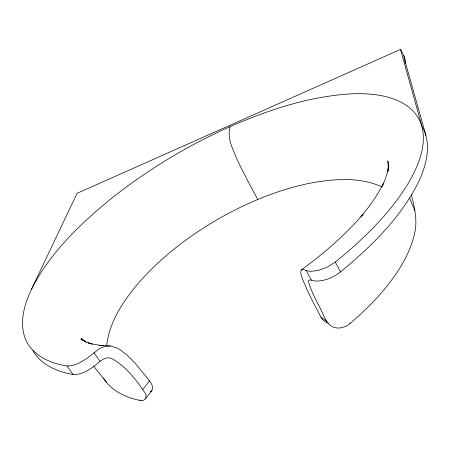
<?xml version="1.0" encoding="UTF-8"?>
<svg xmlns="http://www.w3.org/2000/svg" width="450" height="450" viewBox="0 0 450 450"><rect width="100%" height="100%" fill="white"/><g stroke="black" fill="none" stroke-linecap="round" stroke-linejoin="round"><path stroke-width="0.67" d="M388.378 169.701L387.877 160.903L388.603 165.713M388.418 169.644L388.581 165.499L387.827 171.292L388.851 166.596L387.338 172.924L384.998 179.724L382.061 186.368M106.734 345.561C109.204 321.863 123.227 301.303 138.111 283.477C160.583 257.608 188.162 236.548 217.688 219.347C245.981 203.158 276.424 190.316 308.379 183.527C332.46 178.937 358.864 176.344 381.797 186.862M404.348 59.152L404.094 56.256L400.5 49.41L77.074 193.326L31.275 289.699C24.474 304.223 19.569 321.154 24.654 336.983C30.634 354.769 49.657 363.403 66.977 365.957L72.135 365.647L78.446 363.448L86.76 358.571L99.349 348.705L104.732 346.365L110.362 345.977L116.46 347.766L119.756 349.549L126.951 355.022L135.118 363.189L149.569 380.874C151.937 383.698 154.738 389.891 150.097 391.933M411.328 194.445C414.405 207.129 417.774 220.365 414.574 233.404C412.459 243.242 408.521 252.579 403.746 261.405C390.279 285.396 371.031 305.601 350.218 323.359C344.976 327.994 336.488 329.968 330.491 325.609C324.18 320.124 322.464 311.096 318.049 304.239C314.899 297.709 311.558 291.223 309.262 284.327C306.141 277.076 312.424 281.098 316.204 281.07C325.063 281.109 333.624 277.312 340.515 271.912C370.912 246.819 400.123 218.458 418.112 182.891C426.364 165.617 432.321 143.933 421.903 126.219C412.808 97.251 377.286 92.616 351.248 93.87C309.099 96.311 268.464 109.862 230.023 126.636C228.398 133.144 229.275 139.972 231.649 146.183C238.584 164.751 248.513 182.008 257.704 199.513M405.394 63.647L405.461 61.02L404.168 58.219L425.891 135.203L425.244 135.467M382.078 186.356L383.518 183.268C377.499 195.311 369.602 206.291 360.984 216.602L363.049 214.206C344.97 235.344 323.736 253.558 301.309 269.927L300.724 272.07L300.943 273.864L302.484 279.056L307.772 291.324L313.436 302.833L321.812 318.684L324.703 321.564L328.269 323.297M31.275 289.699C49.416 253.513 79.273 224.865 110.16 199.44C146.807 170.207 187.256 145.806 230.023 126.636M103.466 377.949C111.077 390.814 125.702 397.485 139.838 400.382C144.219 402.12 147.803 397.221 145.322 393.39C136.794 380.363 126.512 367.172 112.894 359.162C105.772 354.909 99.63 361.912 94.483 365.946C88.267 370.373 81.039 375.126 73.069 374.462C57.51 371.79 40.939 365.023 32.946 350.544M145.316 399.049L151.875 390.651M139.838 400.382L140.254 399.859M142.909 389.301L149.569 380.874M301.309 269.927L303.148 269.477L307.631 270.945L310.736 271.333L318.049 270.523L327.201 267.204L335.34 262.063C363.482 239.13 390.218 213.441 409.016 182.098C418.455 165.42 426.808 145.659 421.903 126.219L400.5 49.41M404.736 62.342L405.264 62.111M110.362 345.977L99.079 345.375L103.252 345.724L95.276 344.593L88.071 342.844L92.019 344.087M92.042 344.064L86.349 341.994L80.848 339.165L85.815 341.758L81.163 338.462L86.102 342.382M349.83 323.1L350.218 323.359M320.912 317.228L326.829 321.351M93.386 365.856L106.341 382.196M66.977 365.957L73.069 374.462M93.994 352.761L100.029 361.457M306.124 270.439L311.434 280.209M335.34 262.063L340.515 271.912M414.872 210.724L409.556 197.972M403.858 55.749L405.006 59.788M388.423 169.228L388.018 167.917L388.406 169.262"/></g></svg>
